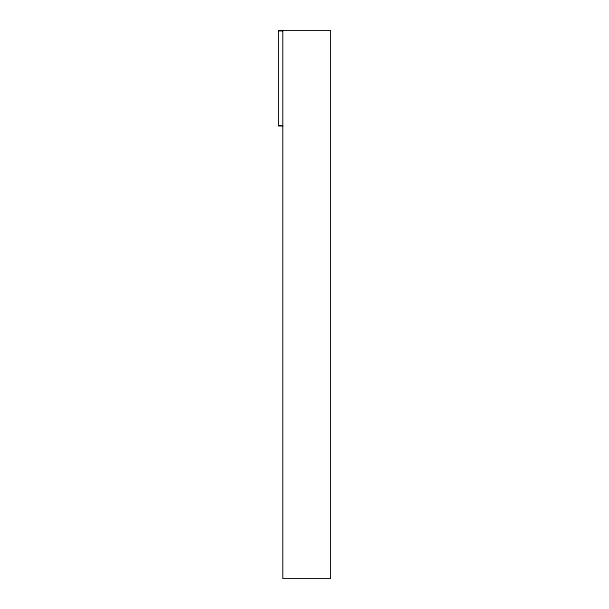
<?xml version="1.0" encoding="UTF-8"?>
<svg xmlns="http://www.w3.org/2000/svg" width="609" height="609" viewBox="0 0 609 609"><rect width="100%" height="100%" fill="white"/><g stroke="black" fill="none" stroke-linecap="round" stroke-linejoin="round"><path stroke-width="0.91" d="M278.465 30.93L282.766 30.93M278.465 125.5L282.766 125.5M282.766 125.979L278.465 125.979L278.465 30.45L330.535 30.45L330.535 578.55L282.766 578.55L282.766 30.45"/></g></svg>
